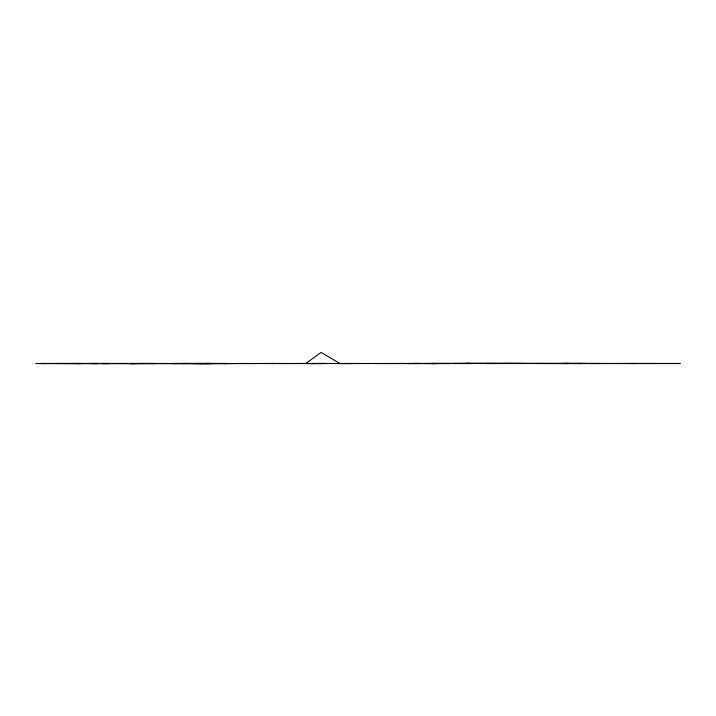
<?xml version="1.0" encoding="UTF-8"?>
<svg xmlns="http://www.w3.org/2000/svg" width="716" height="716" viewBox="0 0 716 716"><rect width="100%" height="100%" fill="white"/><g stroke="black" fill="none" stroke-linecap="round" stroke-linejoin="round"><path stroke-width="1.07" d="M172.216 363.495L171.58 363.513L189.552 363.486L187.932 363.522M207.506 363.504L191.163 363.522M107.239 363.513L105.028 363.567L110.855 363.513L41.036 363.513M321.117 363.513L324.715 363.477L309.393 363.522M470.018 363.424L466.385 363.442L534.968 363.468M114.104 363.513L116.126 363.504M135.691 363.549L129.847 363.576L141.553 363.558M359.011 363.486L340.073 363.531L351.78 363.549M558.382 363.495L603.516 363.504M71.716 363.513L86.036 363.513M194.833 363.585L215.99 363.531M225.477 363.54L229.084 363.531M374.343 363.513L381.583 363.504M408.639 363.486L469.982 363.522M525.463 363.486L433.484 363.433M504.27 363.486L485.314 363.513L494.81 363.522M565.622 363.486L569.229 363.477L561.997 363.477L580.953 363.504L575.046 363.504M54.371 363.495L80.183 363.522L78.178 363.513M88.283 363.522L99.139 363.513L93.519 363.513L97.134 363.513M129.82 363.522L154.656 363.477L151.407 363.513M221.826 363.513L225.451 363.504L206.503 363.433M278.73 363.522L284.592 363.513M294.043 363.522L271.48 363.495M315.237 363.522L305.759 363.549L321.108 352.406L340.046 363.549M324.733 363.486L309.384 363.549M386.094 363.513L389.71 363.513M412.255 363.495L420.355 363.486L383.812 363.513M395.572 363.513L405.059 363.495M458.285 363.442L519.601 363.477M544.384 363.477L534.906 363.486L586.807 363.46M634.197 363.495L630.563 363.495L636.443 363.495M624.71 363.495L649.519 363.495M99.766 363.513L109.208 363.504M160.5 363.522L76.943 363.513M173.603 363.567L253.858 363.531M553.907 363.495L516.021 363.442M556.135 363.495L680.2 363.495L35.8 363.513M234.946 363.54L37.411 363.504L46.898 363.513M405.032 363.549L451.026 363.486M542.191 363.495L569.238 363.504M594.038 363.504L599.91 363.495L452.44 363.442M615.232 363.504L618.857 363.495M454.642 363.468L456.88 363.477M414.51 363.486L435.722 363.513M645.904 363.486L655.382 363.495M265.627 363.495L275.105 363.504M296.308 363.486L328.349 363.513M340.073 363.495L353.149 363.513M439.338 363.513L426.244 363.495L435.641 363.513L432.061 363.486M121.353 363.513L135.664 363.513M138.313 363.504L146.171 363.513M170.972 363.522L189.552 363.486L180.083 363.495M182.079 363.504L225.451 363.513M56 363.513L82.823 363.522M91.908 363.522L99.13 363.513M213.735 363.513L101.753 363.513L105.001 363.522M69.085 363.504L69.703 363.504L63.849 363.504M87.03 363.504L96.508 363.513M160.482 363.513L164.107 363.522M198.421 363.576L210.11 363.594M63.214 363.495L65.228 363.504M504.306 363.433L513.775 363.46M194.806 363.451L210.146 363.486L208.132 363.504M74.33 363.504L76.567 363.513M145.142 363.522L154.674 363.576"/></g></svg>
